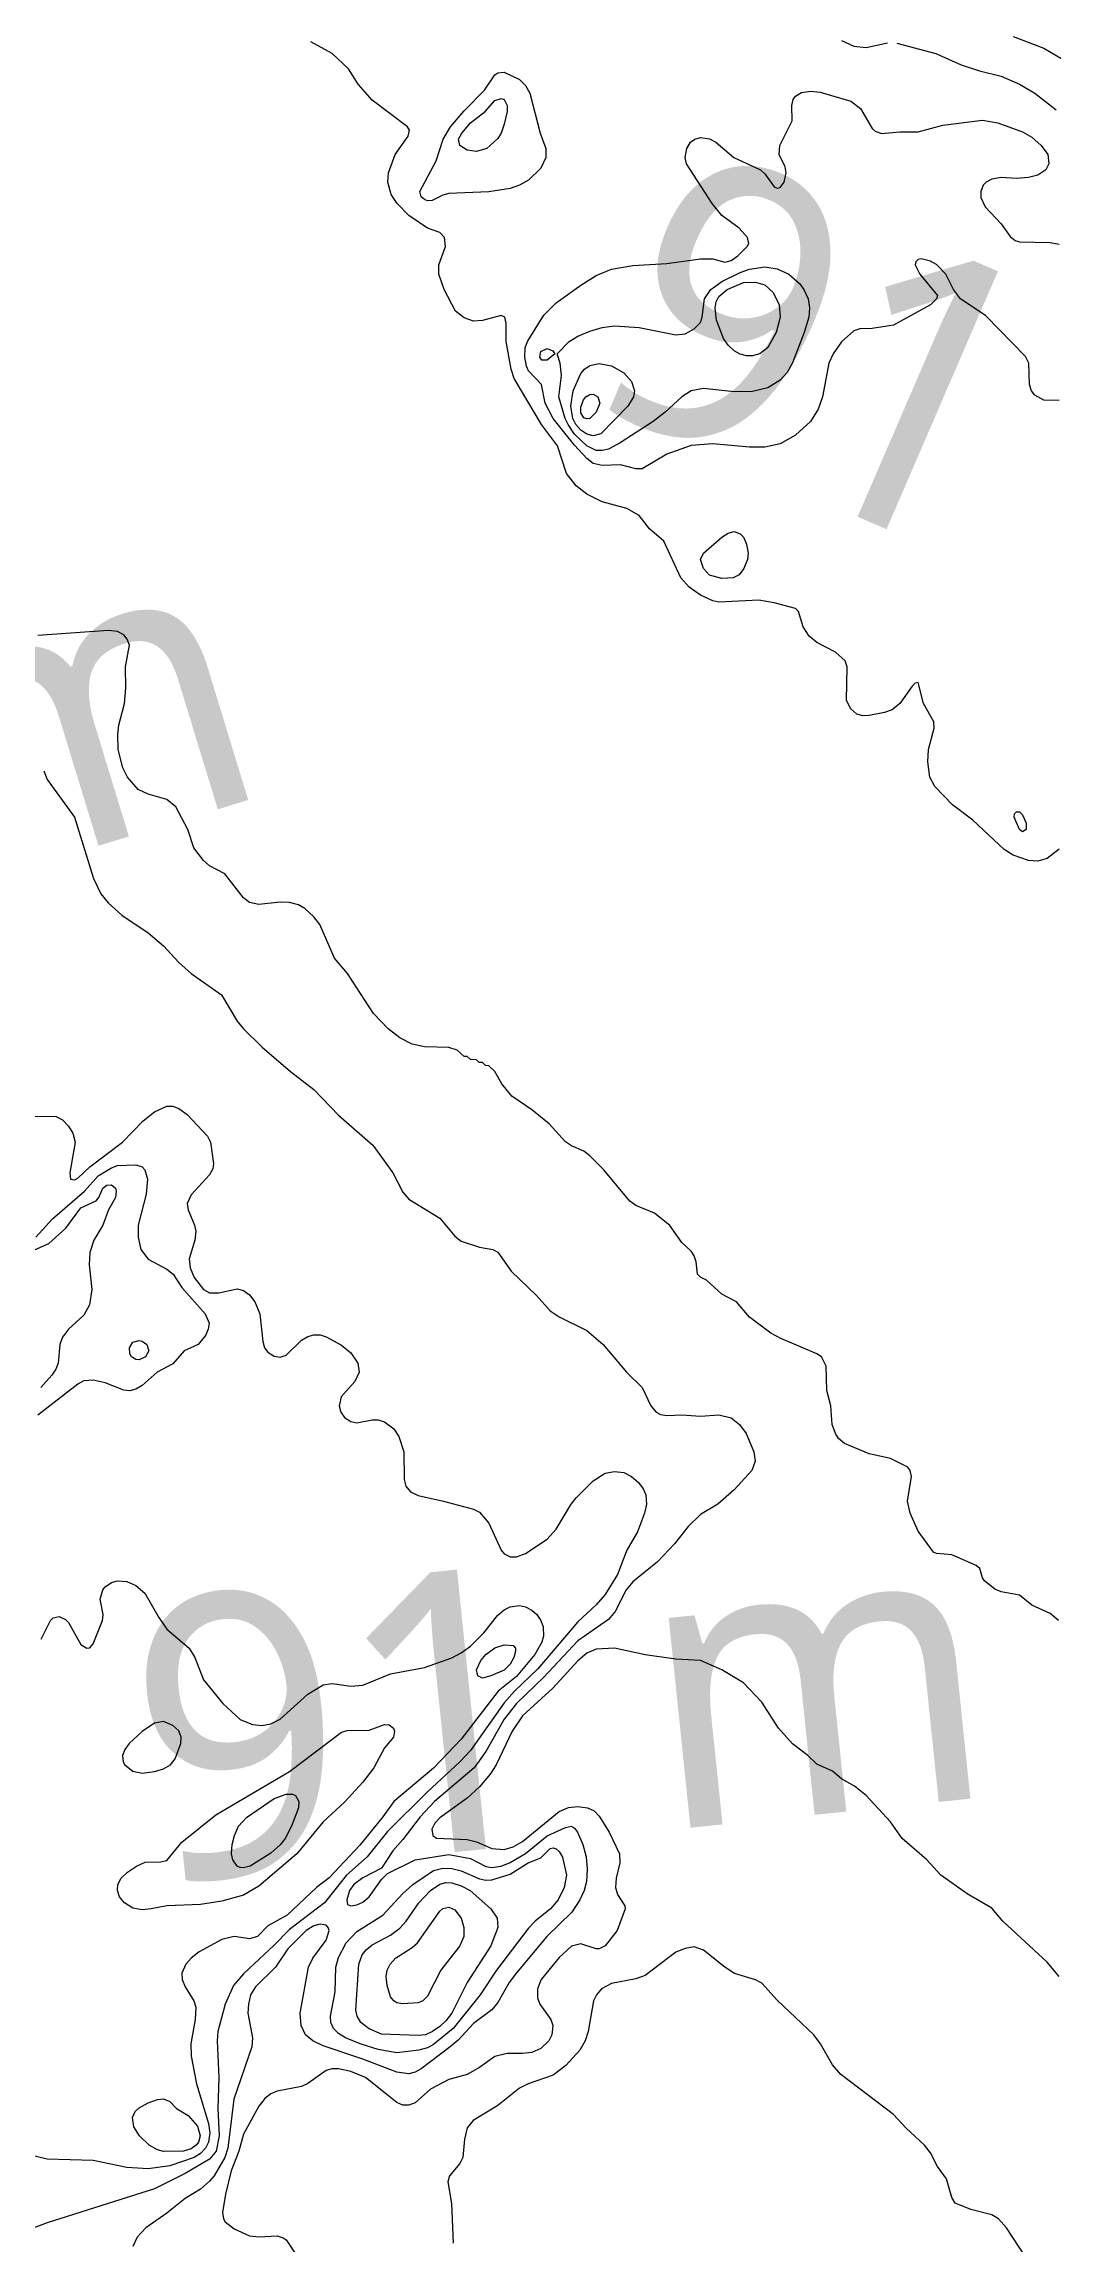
# Model space of a CAD drawing. Extents: x 474277 to 475042, y 254928 to 255625.
# Drawn here: x 474487 to 474512.2, y 255143.1 to 255198.1 of the extents above; entities that cross this region are included whole.
import ezdxf

# ---------------------------------------------------------------- set-up
doc = ezdxf.new("R2010")
doc.units = 0
doc.header["$MEASUREMENT"] = 0
doc.layers.add('BaseMapV2_DTM_export_MonNov09090547073261 — entities', color=1, linetype='CONTINUOUS')
doc.styles.get("Standard").update_dxf_attribs({"font": 'romans.shx'})

msp = doc.modelspace()

# ---------------------------------------------------------------- linework, layer by layer
at = {"layer": 'BaseMapV2_DTM_export_MonNov09090547073261 — entities', "color": 15, "linetype": 'Continuous', "true_color": 0xb7484b}
for points in [[(474512.41, 255177.988, 90.5), (474512.103, 255177.758, 90.5), (474511.873, 255177.686, 90.5), (474511.643, 255177.704, 90.5), (474511.259, 255177.839, 90.5), (474511.029, 255177.977, 90.5), (474510.252, 255178.713, 90.5), (474509.738, 255179.097, 90.5), (474509.297, 255179.557, 90.5), (474509.174, 255179.787, 90.5), (474509.121, 255180.17, 90.5), (474509.142, 255180.477, 90.5), (474509.278, 255181.014, 90.5), (474509.272, 255181.167, 90.5), (474509.017, 255181.627, 90.5), (474508.882, 255182.154, 90.5), (474508.806, 255182.135, 90.5), (474508.729, 255182.06, 90.5), (474508.421, 255181.627, 90.5), (474508.234, 255181.474, 90.5), (474508.039, 255181.403, 90.5), (474507.656, 255181.331, 90.5), (474507.502, 255181.322, 90.5), (474507.349, 255181.363, 90.5), (474507.196, 255181.492, 90.5), (474507.09, 255181.704, 90.5), (474507.105, 255182.547, 90.5), (474507.056, 255182.7, 90.5), (474506.812, 255182.912, 90.5), (474506.352, 255183.155, 90.5), (474506.159, 255183.314, 90.5), (474506.009, 255183.544, 90.5), (474505.894, 255183.927, 90.5), (474505.815, 255184.003, 90.5), (474505.279, 255184.15, 90.5), (474504.895, 255184.212, 90.5), (474503.899, 255184.162, 90.5), (474503.745, 255184.196, 90.5), (474503.438, 255184.338, 90.5), (474503.155, 255184.541, 90.5), (474502.948, 255184.771, 90.5), (474502.527, 255185.691, 90.5), (474502.165, 255185.997, 90.5), (474501.905, 255186.331, 90.5), (474501.598, 255186.503, 90.5), (474500.985, 255186.669, 90.5), (474500.601, 255186.86, 90.5), (474500.329, 255187.071, 90.5), (474500.089, 255187.378, 90.5), (474499.865, 255188.068, 90.5), (474499.47, 255188.604, 90.5), (474498.781, 255189.755, 90.5), (474498.71, 255189.985, 90.5), (474498.587, 255190.675, 90.5), (474498.587, 255191.135, 90.5), (474498.546, 255191.288, 90.5), (474498.454, 255191.332, 90.5), (474497.994, 255191.205, 90.5), (474497.764, 255191.187, 90.5), (474497.534, 255191.267, 90.5), (474497.319, 255191.441, 90.5), (474497.032, 255191.978, 90.5), (474496.896, 255192.362, 90.5), (474496.904, 255192.592, 90.5), (474497.069, 255193.052, 90.5), (474497.039, 255193.282, 90.5), (474496.921, 255193.401, 90.5), (474496.614, 255193.513, 90.5), (474496.154, 255193.831, 90.5), (474495.861, 255194.125, 90.5), (474495.711, 255194.355, 90.5), (474495.624, 255194.662, 90.5), (474495.645, 255194.892, 90.5), (474495.807, 255195.352, 90.5), (474496.136, 255195.812, 90.5), (474496.164, 255195.965, 90.5), (474496.117, 255196.042, 90.5), (474495.234, 255196.71, 90.5), (474494.887, 255197.116, 90.5), (474494.643, 255197.499, 90.5), (474494.237, 255197.882, 90.5), (474493.701, 255198.167, 90.5)], [(474506.966, 255198.202, 90.5), (474507.272, 255198.06, 90.5), (474507.579, 255198.025, 90.5), (474508.116, 255198.144, 90.5)], [(474508.346, 255198.136, 90.5), (474509.323, 255197.882, 90.5), (474509.956, 255197.597, 90.5), (474510.416, 255197.443, 90.5), (474510.953, 255197.312, 90.5), (474511.415, 255197.116, 90.5), (474511.796, 255196.888, 90.5), (474512.333, 255196.469, 90.5)], [(474511.259, 255198.303, 90.25), (474512.026, 255198.01, 90.25), (474512.486, 255197.739, 90.25)], [(474496.733, 255194.202, 90.75), (474496.614, 255194.195, 90.75), (474496.538, 255194.227, 90.75), (474496.461, 255194.298, 90.75), (474496.427, 255194.432, 90.75), (474496.831, 255195.199, 90.75), (474497.007, 255195.735, 90.75), (474497.191, 255196.042, 90.75), (474497.534, 255196.448, 90.75), (474498.038, 255196.962, 90.75), (474498.301, 255197.346, 90.75), (474498.378, 255197.394, 90.75), (474498.531, 255197.414, 90.75), (474498.915, 255197.229, 90.75), (474499.068, 255197.081, 90.75), (474499.171, 255196.886, 90.75), (474499.435, 255195.889, 90.75), (474499.571, 255195.505, 90.75), (474499.574, 255195.275, 90.75), (474499.451, 255195.016, 90.75), (474499.145, 255194.715, 90.75), (474498.915, 255194.587, 90.75), (474498.685, 255194.504, 90.75), (474498.148, 255194.419, 90.75), (474497.151, 255194.375, 90.75), (474496.998, 255194.334, 90.75), (474496.733, 255194.202, 90.75)], [(474498.102, 255195.505, 91), (474497.841, 255195.43, 91), (474497.611, 255195.463, 91), (474497.429, 255195.582, 91), (474497.393, 255195.735, 91), (474497.471, 255195.889, 91), (474497.688, 255196.146, 91), (474498.062, 255196.425, 91), (474498.301, 255196.707, 91), (474498.454, 255196.758, 91), (474498.531, 255196.729, 91), (474498.612, 255196.579, 91), (474498.606, 255196.425, 91), (474498.531, 255196.115, 91), (474498.458, 255195.889, 91), (474498.378, 255195.754, 91), (474498.102, 255195.505, 91)], [(474512.41, 255189.204, 90.75), (474512.026, 255189.214, 90.75), (474511.796, 255189.341, 90.75), (474511.718, 255189.448, 90.75), (474511.661, 255189.601, 90.75), (474511.644, 255190.138, 90.75), (474511.566, 255190.305, 90.75), (474510.569, 255191.318, 90.75), (474509.936, 255191.748, 90.75), (474509.764, 255191.978, 90.75), (474509.573, 255192.359, 90.75), (474509.343, 255192.601, 90.75), (474509.189, 255192.691, 90.75), (474508.959, 255192.746, 90.75), (474508.882, 255192.726, 90.75), (474508.822, 255192.668, 90.75), (474508.809, 255192.592, 90.75), (474508.922, 255192.362, 90.75), (474509.366, 255191.825, 90.75), (474509.343, 255191.748, 90.75), (474509.189, 255191.595, 90.75), (474508.269, 255191.085, 90.75), (474507.732, 255191.006, 90.75), (474507.426, 255190.992, 90.75), (474507.272, 255190.944, 90.75), (474506.966, 255190.673, 90.75), (474506.753, 255190.368, 90.75), (474506.651, 255190.138, 90.75), (474506.49, 255189.295, 90.75), (474506.385, 255188.988, 90.75), (474506.188, 255188.681, 90.75), (474505.815, 255188.336, 90.75), (474505.432, 255188.123, 90.75), (474505.049, 255188.035, 90.75), (474504.665, 255188.04, 90.75), (474503.745, 255188.123, 90.75), (474503.208, 255188.076, 90.75), (474502.595, 255187.861, 90.75), (474501.982, 255187.495, 90.75), (474501.828, 255187.494, 90.75), (474501.445, 255187.593, 90.75), (474500.985, 255187.576, 90.75), (474500.755, 255187.631, 90.75), (474500.601, 255187.751, 90.75), (474500.295, 255188.09, 90.75), (474499.756, 255188.758, 90.75), (474499.557, 255189.141, 90.75), (474499.47, 255189.601, 90.75), (474499.145, 255189.946, 90.75), (474499.089, 255190.061, 90.75), (474499.046, 255190.291, 90.75), (474499.057, 255190.521, 90.75), (474499.114, 255190.675, 90.75), (474499.528, 255191.336, 90.75), (474499.835, 255191.649, 90.75), (474500.448, 255192.085, 90.75), (474500.831, 255192.326, 90.75), (474501.215, 255192.485, 90.75), (474501.752, 255192.582, 90.75), (474502.595, 255192.626, 90.75), (474503.438, 255192.746, 90.75), (474503.745, 255192.746, 90.75), (474504.052, 255192.659, 90.75), (474504.205, 255192.7, 90.75), (474504.376, 255192.822, 90.75), (474504.609, 255193.052, 90.75), (474504.648, 255193.128, 90.75), (474504.614, 255193.282, 90.75), (474504.403, 255193.512, 90.75), (474503.975, 255193.831, 90.75), (474503.733, 255194.125, 90.75), (474503.088, 255195.122, 90.75), (474503.054, 255195.275, 90.75), (474503.095, 255195.505, 90.75), (474503.191, 255195.659, 90.75), (474503.295, 255195.735, 90.75), (474503.438, 255195.776, 90.75), (474503.668, 255195.743, 90.75), (474503.824, 255195.659, 90.75), (474504.278, 255195.275, 90.75), (474504.94, 255194.969, 90.75), (474505.049, 255194.868, 90.75), (474505.279, 255194.544, 90.75), (474505.355, 255194.51, 90.75), (474505.432, 255194.53, 90.75), (474505.532, 255194.662, 90.75), (474505.582, 255194.892, 90.75), (474505.554, 255195.045, 90.75), (474505.411, 255195.352, 90.75), (474505.425, 255195.582, 90.75), (474505.733, 255196.195, 90.75), (474505.721, 255196.579, 90.75), (474505.755, 255196.732, 90.75), (474505.815, 255196.816, 90.75), (474505.969, 255196.904, 90.75), (474506.199, 255196.935, 90.75), (474506.429, 255196.913, 90.75), (474507.196, 255196.688, 90.75), (474507.442, 255196.502, 90.75), (474507.732, 255196.006, 90.75), (474507.809, 255195.935, 90.75), (474507.962, 255195.875, 90.75), (474508.422, 255195.923, 90.75), (474508.882, 255195.922, 90.75), (474509.496, 255196.089, 90.75), (474510.493, 255196.216, 90.75), (474510.876, 255196.145, 90.75), (474511.489, 255195.922, 90.75), (474511.719, 255195.786, 90.75), (474511.954, 255195.582, 90.75), (474512.122, 255195.352, 90.75), (474512.151, 255195.122, 90.75), (474512.073, 255194.969, 90.75), (474511.873, 255194.834, 90.75), (474511.643, 255194.777, 90.75), (474511.336, 255194.755, 90.75), (474510.953, 255194.78, 90.75), (474510.723, 255194.739, 90.75), (474510.579, 255194.662, 90.75), (474510.505, 255194.585, 90.75), (474510.444, 255194.432, 90.75), (474510.45, 255194.279, 90.75), (474510.556, 255194.048, 90.75), (474510.953, 255193.619, 90.75), (474511.183, 255193.303, 90.75), (474511.31, 255193.205, 90.75), (474511.413, 255193.171, 90.75), (474512.18, 255193.154, 90.75), (474512.41, 255193.111, 90.75)], [(474501.141, 255187.991, 91), (474500.985, 255187.951, 91), (474500.831, 255187.955, 91), (474500.601, 255188.073, 91), (474500.295, 255188.361, 91), (474500.129, 255188.604, 91), (474500.061, 255188.758, 91), (474499.9, 255189.295, 91), (474499.967, 255189.831, 91), (474499.931, 255190.138, 91), (474499.861, 255190.368, 91), (474500.154, 255190.675, 91), (474500.371, 255190.81, 91), (474500.678, 255190.938, 91), (474500.985, 255191.028, 91), (474501.292, 255191.069, 91), (474501.905, 255191.027, 91), (474502.825, 255190.849, 91), (474503.055, 255190.87, 91), (474503.285, 255190.996, 91), (474503.438, 255191.157, 91), (474503.486, 255191.288, 91), (474503.542, 255191.748, 91), (474503.698, 255191.978, 91), (474503.975, 255192.178, 91), (474504.435, 255192.405, 91), (474504.665, 255192.485, 91), (474505.049, 255192.544, 91), (474505.355, 255192.497, 91), (474505.645, 255192.362, 91), (474505.914, 255192.132, 91), (474506.025, 255191.978, 91), (474506.129, 255191.748, 91), (474506.166, 255191.518, 91), (474506.147, 255191.288, 91), (474506.035, 255190.905, 91), (474505.739, 255190.144, 91), (474505.604, 255189.908, 91), (474505.432, 255189.712, 91), (474505.125, 255189.524, 91), (474504.742, 255189.431, 91), (474504.282, 255189.421, 91), (474503.515, 255189.503, 91), (474503.208, 255189.446, 91), (474502.978, 255189.296, 91), (474502.559, 255188.911, 91), (474502.258, 255188.681, 91), (474501.434, 255188.144, 91), (474501.141, 255187.991, 91)], [(474504.924, 255190.368, 91.25), (474504.742, 255190.317, 91.25), (474504.589, 255190.322, 91.25), (474504.435, 255190.363, 91.25), (474504.282, 255190.448, 91.25), (474504.129, 255190.591, 91.25), (474504.019, 255190.751, 91.25), (474503.844, 255191.211, 91.25), (474503.808, 255191.518, 91.25), (474503.834, 255191.672, 91.25), (474503.899, 255191.8, 91.25), (474504.109, 255191.978, 91.25), (474504.512, 255192.154, 91.25), (474504.819, 255192.166, 91.25), (474505.049, 255192.092, 91.25), (474505.259, 255191.902, 91.25), (474505.406, 255191.595, 91.25), (474505.435, 255191.288, 91.25), (474505.336, 255190.905, 91.25), (474505.125, 255190.527, 91.25), (474504.924, 255190.368, 91.25)], [(474499.607, 255190.215, 91), (474499.475, 255190.215, 91), (474499.422, 255190.291, 91), (474499.451, 255190.427, 91), (474499.605, 255190.502, 91), (474499.751, 255190.445, 91), (474499.803, 255190.368, 91), (474499.607, 255190.215, 91)], [(474500.951, 255188.374, 91.25), (474500.755, 255188.322, 91.25), (474500.601, 255188.365, 91.25), (474500.448, 255188.46, 91.25), (474500.325, 255188.604, 91.25), (474500.246, 255188.758, 91.25), (474500.201, 255189.065, 91.25), (474500.258, 255189.448, 91.25), (474500.448, 255189.877, 91.25), (474500.537, 255189.985, 91.25), (474500.678, 255190.083, 91.25), (474500.908, 255190.131, 91.25), (474501.215, 255190.073, 91.25), (474501.522, 255189.896, 91.25), (474501.72, 255189.678, 91.25), (474501.787, 255189.448, 91.25), (474501.762, 255189.295, 91.25), (474501.627, 255189.065, 91.25), (474500.951, 255188.374, 91.25)], [(474500.674, 255188.758, 91.5), (474500.601, 255188.742, 91.5), (474500.525, 255188.767, 91.5), (474500.448, 255188.896, 91.5), (474500.448, 255189.038, 91.5), (474500.514, 255189.218, 91.5), (474500.578, 255189.295, 91.5), (474500.678, 255189.358, 91.5), (474500.755, 255189.366, 91.5), (474500.878, 255189.295, 91.5), (474500.924, 255189.141, 91.5), (474500.831, 255188.911, 91.5), (474500.674, 255188.758, 91.5)], [(474504.261, 255184.771, 90.75), (474503.975, 255184.754, 90.75), (474503.668, 255184.84, 90.75), (474503.518, 255185.001, 90.75), (474503.442, 255185.231, 90.75), (474503.515, 255185.39, 90.75), (474503.975, 255185.789, 90.75), (474504.129, 255185.891, 90.75), (474504.282, 255185.929, 90.75), (474504.435, 255185.87, 90.75), (474504.512, 255185.784, 90.75), (474504.592, 255185.614, 90.75), (474504.631, 255185.384, 90.75), (474504.612, 255185.231, 90.75), (474504.527, 255185.001, 90.75), (474504.408, 255184.847, 90.75), (474504.261, 255184.771, 90.75)], [(474512.386, 255158.701, 90.25), (474512.18, 255158.882, 90.25), (474511.719, 255159.088, 90.25), (474511.413, 255159.335, 90.25), (474510.953, 255159.422, 90.25), (474510.799, 255159.492, 90.25), (474510.542, 255159.698, 90.25), (474510.49, 255159.774, 90.25), (474510.419, 255160.004, 90.25), (474510.332, 255160.081, 90.25), (474509.726, 255160.346, 90.25), (474509.343, 255160.382, 90.25), (474509.266, 255160.417, 90.25), (474508.882, 255160.937, 90.25), (474508.682, 255161.384, 90.25), (474508.617, 255161.691, 90.25), (474508.711, 255162.305, 90.25), (474508.681, 255162.458, 90.25), (474508.62, 255162.535, 90.25), (474508.192, 255162.754, 90.25), (474507.656, 255162.874, 90.25), (474507.042, 255163.13, 90.25), (474506.889, 255163.253, 90.25), (474506.812, 255163.38, 90.25), (474506.734, 255163.608, 90.25), (474506.698, 255164.068, 90.25), (474506.6, 255164.451, 90.25), (474506.585, 255165.065, 90.25), (474506.465, 255165.295, 90.25), (474506.35, 255165.372, 90.25), (474505.445, 255165.755, 90.25), (474505.202, 255165.885, 90.25), (474504.665, 255166.292, 90.25), (474504.342, 255166.675, 90.25), (474503.975, 255166.861, 90.25), (474503.592, 255167.21, 90.25), (474503.437, 255167.288, 90.25), (474503.366, 255167.365, 90.25), (474503.329, 255167.672, 90.25), (474503.28, 255167.825, 90.25), (474503.208, 255167.937, 90.25), (474502.978, 255168.155, 90.25), (474502.672, 255168.577, 90.25), (474502.288, 255168.886, 90.25), (474501.828, 255169.08, 90.25), (474501.675, 255169.19, 90.25), (474501.025, 255169.972, 90.25), (474500.678, 255170.321, 90.25), (474500.525, 255170.439, 90.25), (474500.218, 255170.571, 90.25), (474500.065, 255170.67, 90.25), (474499.662, 255171.122, 90.25), (474499.221, 255171.474, 90.25), (474498.725, 255171.812, 90.25), (474498.472, 255172.119, 90.25), (474498.297, 255172.426, 90.25), (474498.148, 255172.575, 90.25), (474498.067, 255172.579, 90.25), (474497.994, 255172.651, 90.25), (474497.91, 255172.656, 90.25), (474497.841, 255172.725, 90.25), (474497.688, 255172.728, 90.25), (474497.611, 255172.801, 90.25), (474497.534, 255172.805, 90.25), (474497.355, 255172.963, 90.25), (474497.151, 255173.027, 90.25), (474496.538, 255173.043, 90.25), (474496.231, 255173.112, 90.25), (474495.924, 255173.272, 90.25), (474495.631, 255173.499, 90.25), (474495.271, 255173.883, 90.25), (474494.621, 255174.881, 90.25), (474494.294, 255175.263, 90.25), (474493.927, 255176.106, 90.25), (474493.777, 255176.299, 90.25), (474493.547, 255176.502, 90.25), (474493.394, 255176.598, 90.25), (474493.164, 255176.654, 90.25), (474492.934, 255176.66, 90.25), (474492.397, 255176.608, 90.25), (474492.167, 255176.655, 90.25), (474492.014, 255176.775, 90.25), (474491.554, 255177.368, 90.25), (474491.17, 255177.571, 90.25), (474491.017, 255177.701, 90.25), (474490.775, 255178.023, 90.25), (474490.623, 255178.483, 90.25), (474490.327, 255179.05, 90.25), (474490.097, 255179.23, 90.25), (474489.637, 255179.359, 90.25), (474489.382, 255179.48, 90.25), (474489.119, 255179.787, 90.25), (474488.999, 255180.017, 90.25), (474488.887, 255180.477, 90.25), (474488.874, 255180.86, 90.25), (474488.9, 255181.09, 90.25), (474489.046, 255181.627, 90.25), (474489.077, 255182.01, 90.25), (474489.066, 255182.547, 90.25), (474489.169, 255183.084, 90.25), (474489.112, 255183.237, 90.25), (474489.023, 255183.347, 90.25), (474488.87, 255183.43, 90.25), (474488.64, 255183.453, 90.25), (474486.876, 255183.329, 90.25)], [(474487.03, 255179.946, 90.25), (474487.106, 255179.731, 90.25), (474487.79, 255178.79, 90.25), (474488.265, 255177.256, 90.25), (474488.45, 255176.873, 90.25), (474488.635, 255176.643, 90.25), (474488.978, 255176.336, 90.25), (474489.637, 255175.893, 90.25), (474490.014, 255175.57, 90.25), (474490.403, 255175.152, 90.25), (474490.71, 255174.879, 90.25), (474491.468, 255174.343, 90.25), (474491.86, 255173.688, 90.25), (474492.014, 255173.497, 90.25), (474492.48, 255173.039, 90.25), (474493.19, 255172.426, 90.25), (474493.777, 255171.983, 90.25), (474494.391, 255171.337, 90.25), (474495.253, 255170.586, 90.25), (474495.747, 255169.895, 90.25), (474496.001, 255169.411, 90.25), (474496.154, 255169.241, 90.25), (474496.921, 255168.761, 90.25), (474497.304, 255168.312, 90.25), (474497.458, 255168.186, 90.25), (474497.918, 255168.034, 90.25), (474498.246, 255167.979, 90.25), (474498.378, 255167.916, 90.25), (474498.707, 255167.442, 90.25), (474499.34, 255166.828, 90.25), (474499.681, 255166.445, 90.25), (474499.911, 255166.299, 90.25), (474500.601, 255165.952, 90.25), (474501.004, 255165.602, 90.25), (474501.59, 255164.912, 90.25), (474501.979, 255164.528, 90.25), (474502.198, 255164.068, 90.25), (474502.333, 255163.915, 90.25), (474502.442, 255163.856, 90.25), (474502.595, 255163.826, 90.25), (474502.978, 255163.843, 90.25), (474503.438, 255163.81, 90.25), (474503.899, 255163.847, 90.25), (474504.205, 255163.771, 90.25), (474504.416, 255163.608, 90.25), (474504.584, 255163.378, 90.25), (474504.777, 255162.918, 90.25), (474504.808, 255162.688, 90.25), (474504.727, 255162.458, 90.25), (474504.282, 255161.969, 90.25), (474503.878, 255161.614, 90.25), (474503.438, 255161.351, 90.25), (474503.132, 255161.054, 90.25), (474502.79, 255160.618, 90.25), (474502.365, 255160.169, 90.25), (474501.752, 255159.672, 90.25), (474501.585, 255159.468, 90.25), (474501.305, 255158.931, 90.25), (474501.138, 255158.728, 90.25), (474500.371, 255158.199, 90.25), (474499.528, 255157.29, 90.25), (474498.841, 255156.63, 90.25), (474498.531, 255156.237, 90.25), (474498.071, 255155.428, 90.25), (474497.785, 255155.02, 90.25), (474496.793, 255154.177, 90.25), (474496.43, 255153.793, 90.25), (474496.001, 255153.23, 90.25), (474495.746, 255152.95, 90.25), (474495.464, 255152.515, 90.25), (474495.004, 255152.274, 90.25), (474494.772, 255152.107, 90.25), (474494.663, 255151.953, 90.25), (474494.598, 255151.723, 90.25), (474494.621, 255151.606, 90.25), (474494.697, 255151.568, 90.25), (474494.851, 255151.593, 90.25), (474495.004, 255151.667, 90.25), (474495.158, 255151.8, 90.25), (474495.464, 255152.226, 90.25), (474495.617, 255152.38, 90.25), (474496.308, 255152.718, 90.25), (474497.151, 255152.853, 90.25), (474497.688, 255152.752, 90.25), (474498.071, 255152.552, 90.25), (474498.224, 255152.534, 90.25), (474498.454, 255152.564, 90.25), (474498.685, 255152.651, 90.25), (474499.068, 255152.883, 90.25), (474499.605, 255153.318, 90.25), (474500.065, 255153.53, 90.25), (474500.218, 255153.56, 90.25), (474500.295, 255153.516, 90.25), (474500.37, 255153.41, 90.25), (474500.501, 255153.103, 90.25), (474500.582, 255152.797, 90.25), (474500.608, 255152.49, 90.25), (474500.588, 255152.183, 90.25), (474500.53, 255151.953, 90.25), (474500.426, 255151.723, 90.25), (474500.221, 255151.417, 90.25), (474499.602, 255150.803, 90.25), (474498.838, 255149.898, 90.25), (474498.659, 255149.653, 90.25), (474498.378, 255149.151, 90.25), (474498.224, 255148.968, 90.25), (474497.764, 255148.627, 90.25), (474497.381, 255148.213, 90.25), (474497.182, 255148.043, 90.25), (474496.461, 255147.495, 90.25), (474496.308, 255147.412, 90.25), (474496.154, 255147.372, 90.25), (474495.848, 255147.414, 90.25), (474495.004, 255147.742, 90.25), (474494.007, 255148.072, 90.25), (474493.749, 255148.196, 90.25), (474493.563, 255148.349, 90.25), (474493.455, 255148.579, 90.25), (474493.431, 255148.886, 90.25), (474493.643, 255150.036, 90.25), (474493.751, 255150.266, 90.25), (474494.084, 255150.715, 90.25), (474494.157, 255150.956, 90.25), (474494.137, 255151.033, 90.25), (474494.084, 255151.086, 90.25), (474493.931, 255151.114, 90.25), (474493.777, 255151.074, 90.25), (474493.584, 255150.956, 90.25), (474493.127, 255150.496, 90.25), (474492.817, 255150.036, 90.25), (474492.32, 255149.544, 90.25), (474492.195, 255149.346, 90.25), (474492.14, 255149.116, 90.25), (474492.126, 255148.886, 90.25), (474492.24, 255148.273, 90.25), (474492.229, 255148.043, 90.25), (474491.775, 255146.739, 90.25), (474491.622, 255145.512, 90.25), (474491.554, 255145.278, 90.25), (474491.281, 255144.822, 90.25), (474491.17, 255144.688, 90.25), (474490.94, 255144.487, 90.25), (474490.557, 255144.254, 90.25), (474490.097, 255143.885, 90.25), (474489.574, 255143.519, 90.25), (474489.363, 255143.289, 90.25), (474489.248, 255143.059, 90.25)], [(474511.585, 255178.483, 90.75), (474511.489, 255178.425, 90.75), (474511.411, 255178.483, 90.75), (474511.279, 255178.79, 90.75), (474511.288, 255178.867, 90.75), (474511.336, 255178.924, 90.75), (474511.413, 255178.917, 90.75), (474511.489, 255178.847, 90.75), (474511.584, 255178.637, 90.75), (474511.585, 255178.483, 90.75)], [(474486.8, 255171.315, 90.5), (474487.336, 255171.308, 90.5), (474487.49, 255171.218, 90.5), (474487.643, 255171.063, 90.5), (474487.753, 255170.892, 90.5), (474487.808, 255170.662, 90.5), (474487.674, 255169.895, 90.5), (474487.693, 255169.742, 90.5), (474487.797, 255169.719, 90.5), (474487.873, 255169.759, 90.5), (474488.18, 255170.049, 90.5), (474488.992, 255170.662, 90.5), (474489.51, 255171.199, 90.5), (474489.79, 255171.423, 90.5), (474490.097, 255171.563, 90.5), (474490.25, 255171.565, 90.5), (474490.403, 255171.508, 90.5), (474490.608, 255171.352, 90.5), (474491.118, 255170.816, 90.5), (474491.191, 255170.662, 90.5), (474491.267, 255170.126, 90.5), (474491.247, 255169.993, 90.5), (474491.17, 255169.847, 90.5), (474490.71, 255169.346, 90.5), (474490.613, 255169.129, 90.5), (474490.632, 255168.975, 90.5), (474490.795, 255168.592, 90.5), (474490.827, 255168.439, 90.5), (474490.8, 255168.209, 90.5), (474490.656, 255167.749, 90.5), (474490.688, 255167.519, 90.5), (474490.787, 255167.277, 90.5), (474491.015, 255166.982, 90.5), (474491.17, 255166.896, 90.5), (474491.4, 255166.898, 90.5), (474491.86, 255166.995, 90.5), (474492.014, 255166.953, 90.5), (474492.167, 255166.844, 90.5), (474492.299, 255166.675, 90.5), (474492.424, 255166.368, 90.5), (474492.498, 255165.678, 90.5), (474492.545, 255165.525, 90.5), (474492.627, 255165.412, 90.5), (474492.78, 255165.311, 90.5), (474492.934, 255165.288, 90.5), (474493.087, 255165.338, 90.5), (474493.471, 255165.715, 90.5), (474493.624, 255165.808, 90.5), (474493.777, 255165.85, 90.5), (474493.931, 255165.844, 90.5), (474494.084, 255165.793, 90.5), (474494.467, 255165.585, 90.5), (474494.697, 255165.396, 90.5), (474494.877, 255165.142, 90.5), (474494.911, 255164.912, 90.5), (474494.797, 255164.681, 90.5), (474494.46, 255164.298, 90.5), (474494.406, 255164.068, 90.5), (474494.447, 255163.915, 90.5), (474494.544, 255163.78, 90.5), (474494.697, 255163.676, 90.5), (474494.851, 255163.648, 90.5), (474495.234, 255163.724, 90.5), (474495.387, 255163.725, 90.5), (474495.541, 255163.673, 90.5), (474495.771, 255163.498, 90.5), (474495.896, 255163.301, 90.5), (474496.022, 255162.918, 90.5), (474496.037, 255162.228, 90.5), (474496.078, 255162.063, 90.5), (474496.19, 255161.921, 90.5), (474496.384, 255161.827, 90.5), (474497.017, 255161.691, 90.5), (474497.764, 255161.486, 90.5), (474497.918, 255161.414, 90.5), (474498.148, 255161.142, 90.5), (474498.457, 255160.464, 90.5), (474498.531, 255160.374, 90.5), (474498.685, 255160.296, 90.5), (474498.838, 255160.297, 90.5), (474499.068, 255160.382, 90.5), (474499.605, 255160.739, 90.5), (474499.835, 255160.99, 90.5), (474500.209, 255161.614, 90.5), (474500.331, 255161.768, 90.5), (474500.755, 255162.197, 90.5), (474501.061, 255162.385, 90.5), (474501.292, 255162.43, 90.5), (474501.522, 255162.403, 90.5), (474501.717, 255162.305, 90.5), (474501.891, 255162.151, 90.5), (474502.01, 255161.998, 90.5), (474502.077, 255161.844, 90.5), (474502.09, 255161.614, 90.5), (474502.039, 255161.384, 90.5), (474501.862, 255160.924, 90.5), (474501.598, 255160.466, 90.5), (474501.363, 255159.851, 90.5), (474501.061, 255159.357, 90.5), (474500.831, 255159.095, 90.5), (474500.371, 255158.671, 90.5), (474499.375, 255157.498, 90.5), (474498.791, 255156.937, 90.5), (474498.531, 255156.647, 90.5), (474497.688, 255155.459, 90.5), (474497.427, 255155.174, 90.5), (474496.614, 255154.421, 90.5), (474495.617, 255153.427, 90.5), (474495.108, 255152.797, 90.5), (474494.595, 255152.337, 90.5), (474494.038, 255151.647, 90.5), (474493.164, 255150.982, 90.5), (474492.78, 255150.585, 90.5), (474492.014, 255149.873, 90.5), (474491.77, 255149.576, 90.5), (474491.563, 255149.116, 90.5), (474491.379, 255148.426, 90.5), (474491.363, 255148.196, 90.5), (474491.401, 255147.276, 90.5), (474491.379, 255146.509, 90.5), (474491.411, 255145.819, 90.5), (474491.331, 255145.436, 90.5), (474491.17, 255145.239, 90.5), (474490.557, 255144.876, 90.5), (474489.79, 255144.495, 90.5), (474487.106, 255143.644, 90.5), (474486.553, 255143.442, 90.5)], [(474486.823, 255168.285, 90.75), (474487.247, 255168.745, 90.75), (474488.045, 255169.435, 90.75), (474488.385, 255169.819, 90.75), (474488.717, 255170.022, 90.75), (474488.87, 255170.082, 90.75), (474489.33, 255170.1, 90.75), (474489.481, 255170.049, 90.75), (474489.55, 255169.972, 90.75), (474489.615, 255169.742, 90.75), (474489.584, 255169.359, 90.75), (474489.381, 255168.592, 90.75), (474489.381, 255168.285, 90.75), (474489.453, 255167.979, 90.75), (474489.637, 255167.735, 90.75), (474490.097, 255167.49, 90.75), (474490.263, 255167.365, 90.75), (474490.48, 255167.031, 90.75), (474491.062, 255166.368, 90.75), (474491.163, 255166.138, 90.75), (474491.138, 255165.985, 90.75), (474491.065, 255165.832, 90.75), (474490.882, 255165.602, 90.75), (474490.533, 255165.448, 90.75), (474490.25, 255165.121, 90.75), (474489.86, 255164.912, 90.75), (474489.483, 255164.58, 90.75), (474489.33, 255164.485, 90.75), (474489.177, 255164.45, 90.75), (474489.023, 255164.463, 90.75), (474488.563, 255164.645, 90.75), (474488.257, 255164.712, 90.75), (474488.027, 255164.694, 90.75), (474487.873, 255164.61, 90.75), (474486.876, 255163.834, 90.75)], [(474486.64, 255167.902, 91), (474487.148, 255168.132, 91), (474487.578, 255168.515, 91), (474487.95, 255169.024, 91), (474488.333, 255169.193, 91), (474488.404, 255169.282, 91), (474488.501, 255169.512, 91), (474488.601, 255169.589, 91), (474488.717, 255169.598, 91), (474488.815, 255169.512, 91), (474488.836, 255169.435, 91), (474488.817, 255169.282, 91), (474488.641, 255168.975, 91), (474488.498, 255168.592, 91), (474488.274, 255168.209, 91), (474488.173, 255167.902, 91), (474488.159, 255167.595, 91), (474488.228, 255166.982, 91), (474488.172, 255166.598, 91), (474488.027, 255166.342, 91), (474487.643, 255165.99, 91), (474487.49, 255165.79, 91), (474487.43, 255165.602, 91), (474487.384, 255165.142, 91), (474487.327, 255164.988, 91), (474487.227, 255164.835, 91), (474486.953, 255164.528, 91)], [(474489.567, 255165.295, 91), (474489.407, 255165.225, 91), (474489.33, 255165.229, 91), (474489.221, 255165.295, 91), (474489.177, 255165.372, 91), (474489.165, 255165.525, 91), (474489.253, 255165.66, 91), (474489.407, 255165.702, 91), (474489.483, 255165.686, 91), (474489.597, 255165.602, 91), (474489.648, 255165.448, 91), (474489.567, 255165.295, 91)], [(474486.962, 255158.241, 90.75), (474487.193, 255158.701, 90.75), (474487.26, 255158.772, 90.75), (474487.413, 255158.803, 90.75), (474487.566, 255158.732, 90.75), (474487.643, 255158.655, 90.75), (474487.95, 255158.108, 90.75), (474488.103, 255158.009, 90.75), (474488.18, 255158.023, 90.75), (474488.257, 255158.119, 90.75), (474488.493, 255158.701, 90.75), (474488.507, 255158.854, 90.75), (474488.436, 255159.237, 90.75), (474488.503, 255159.468, 90.75), (474488.563, 255159.547, 90.75), (474488.717, 255159.655, 90.75), (474488.87, 255159.693, 90.75), (474489.1, 255159.679, 90.75), (474489.33, 255159.582, 90.75), (474489.555, 255159.391, 90.75), (474489.897, 255158.777, 90.75), (474490.097, 255158.492, 90.75), (474490.662, 255158.011, 90.75), (474490.799, 255157.781, 90.75), (474491.017, 255157.222, 90.75), (474491.497, 255156.63, 90.75), (474491.937, 255156.232, 90.75), (474492.244, 255156.107, 90.75), (474492.474, 255156.076, 90.75), (474492.704, 255156.118, 90.75), (474492.934, 255156.239, 90.75), (474493.624, 255156.864, 90.75), (474494.007, 255157.096, 90.75), (474494.237, 255157.132, 90.75), (474494.697, 255157.064, 90.75), (474495.004, 255157.09, 90.75), (474495.694, 255157.369, 90.75), (474496.538, 255157.533, 90.75), (474497.228, 255157.775, 90.75), (474497.458, 255157.896, 90.75), (474497.688, 255158.064, 90.75), (474498.028, 255158.394, 90.75), (474498.378, 255158.842, 90.75), (474498.531, 255158.971, 90.75), (474498.685, 255159.046, 90.75), (474498.915, 255159.081, 90.75), (474499.068, 255159.05, 90.75), (474499.221, 255158.967, 90.75), (474499.346, 255158.854, 90.75), (474499.45, 255158.701, 90.75), (474499.505, 255158.547, 90.75), (474499.514, 255158.317, 90.75), (474499.478, 255158.164, 90.75), (474499.298, 255157.851, 90.75), (474498.838, 255157.307, 90.75), (474498.386, 255156.937, 90.75), (474497.458, 255155.742, 90.75), (474496.768, 255155.017, 90.75), (474495.772, 255154.177, 90.75), (474495.499, 255153.793, 90.75), (474494.927, 255153.088, 90.75), (474494.161, 255152.268, 90.75), (474493.844, 255152.03, 90.75), (474493.105, 255151.34, 90.75), (474492.627, 255151.068, 90.75), (474492.369, 255150.803, 90.75), (474492.167, 255150.749, 90.75), (474491.784, 255150.805, 90.75), (474491.477, 255150.726, 90.75), (474490.911, 255150.42, 90.75), (474490.709, 255150.266, 90.75), (474490.574, 255150.113, 90.75), (474490.48, 255149.885, 90.75), (474490.483, 255149.73, 90.75), (474490.557, 255149.545, 90.75), (474490.78, 255149.193, 90.75), (474490.822, 255149.04, 90.75), (474490.808, 255148.733, 90.75), (474490.704, 255148.119, 90.75), (474490.713, 255147.813, 90.75), (474490.84, 255147.123, 90.75), (474491.139, 255146.126, 90.75), (474491.176, 255145.896, 90.75), (474491.143, 255145.666, 90.75), (474491.071, 255145.512, 90.75), (474490.94, 255145.379, 90.75), (474490.787, 255145.284, 90.75), (474490.173, 255145.069, 90.75), (474489.637, 255145, 90.75), (474489.1, 255145.032, 90.75), (474488.257, 255145.202, 90.75), (474487.106, 255145.242, 90.75), (474486.723, 255145.328, 90.75)], [(474512.41, 255149.808, 90), (474512.103, 255150.16, 90), (474510.998, 255151.186, 90), (474510.723, 255151.51, 90), (474510.109, 255151.87, 90), (474509.448, 255152.337, 90), (474509.102, 255152.72, 90), (474508.484, 255153.257, 90), (474508.192, 255153.673, 90), (474507.579, 255154.331, 90), (474507.293, 255154.56, 90), (474506.966, 255154.75, 90), (474506.736, 255154.935, 90), (474506.352, 255155.117, 90), (474506.122, 255155.333, 90), (474505.739, 255155.623, 90), (474505.394, 255156.017, 90), (474504.972, 255156.663, 90), (474504.512, 255157.147, 90), (474503.975, 255157.469, 90), (474503.438, 255157.707, 90), (474502.825, 255157.735, 90), (474502.058, 255157.847, 90), (474501.292, 255158.011, 90), (474500.831, 255157.985, 90), (474500.601, 255157.885, 90), (474500.371, 255157.693, 90), (474499.75, 255157.014, 90), (474498.991, 255156.324, 90), (474498.731, 255155.94, 90), (474498.336, 255155.097, 90), (474498.185, 255154.867, 90), (474497.918, 255154.549, 90), (474497.611, 255154.26, 90), (474496.921, 255153.77, 90), (474496.796, 255153.64, 90), (474496.723, 255153.487, 90), (474496.75, 255153.333, 90), (474496.844, 255153.266, 90), (474497.611, 255153.227, 90), (474497.841, 255153.168, 90), (474498.224, 255153.005, 90), (474498.531, 255152.98, 90), (474498.761, 255153.048, 90), (474498.991, 255153.179, 90), (474499.911, 255153.93, 90), (474500.141, 255154.03, 90), (474500.371, 255154.056, 90), (474500.612, 255154.024, 90), (474500.779, 255153.947, 90), (474500.908, 255153.811, 90), (474501.161, 255153.41, 90), (474501.416, 255152.873, 90), (474501.425, 255152.643, 90), (474501.329, 255152.26, 90), (474501.32, 255152.03, 90), (474501.368, 255151.858, 90), (474501.551, 255151.57, 90), (474501.559, 255151.493, 90), (474501.358, 255150.956, 90), (474501.055, 255150.573, 90), (474500.91, 255150.496, 90), (474500.831, 255150.493, 90), (474500.448, 255150.622, 90), (474500.218, 255150.562, 90), (474499.911, 255150.284, 90), (474499.456, 255149.73, 90), (474499.367, 255149.5, 90), (474499.368, 255149.27, 90), (474499.428, 255149.116, 90), (474499.7, 255148.733, 90), (474499.748, 255148.579, 90), (474499.722, 255148.349, 90), (474499.647, 255148.196, 90), (474499.451, 255148.008, 90), (474499.221, 255147.907, 90), (474498.991, 255147.877, 90), (474498.608, 255147.882, 90), (474498.301, 255147.809, 90), (474497.918, 255147.534, 90), (474497.611, 255147.359, 90), (474497.151, 255147.226, 90), (474496.691, 255146.989, 90), (474496.308, 255146.646, 90), (474496.154, 255146.586, 90), (474496.001, 255146.589, 90), (474495.848, 255146.653, 90), (474495.07, 255147.276, 90), (474494.697, 255147.426, 90), (474494.391, 255147.499, 90), (474494.237, 255147.499, 90), (474494.084, 255147.454, 90), (474493.624, 255147.128, 90), (474493.471, 255147.057, 90), (474492.857, 255146.941, 90), (474492.704, 255146.872, 90), (474492.55, 255146.754, 90), (474492.397, 255146.565, 90), (474492.014, 255145.867, 90), (474491.901, 255145.436, 90), (474491.707, 255144.946, 90), (474491.569, 255144.362, 90), (474491.494, 255143.902, 90), (474491.517, 255143.749, 90), (474491.561, 255143.672, 90), (474491.784, 255143.498, 90), (474492.167, 255143.323, 90), (474492.397, 255143.298, 90), (474492.857, 255143.322, 90), (474493.01, 255143.274, 90), (474493.087, 255143.218, 90), (474493.317, 255142.873, 90)], [(474498.203, 255157.321, 91), (474497.994, 255157.267, 91), (474497.878, 255157.321, 91), (474497.843, 255157.474, 91), (474497.946, 255157.704, 91), (474498.074, 255157.857, 91), (474498.301, 255158.02, 91), (474498.531, 255158.1, 91), (474498.761, 255158.079, 91), (474498.813, 255158.011, 91), (474498.814, 255157.934, 91), (474498.774, 255157.781, 91), (474498.685, 255157.613, 91), (474498.531, 255157.462, 91), (474498.203, 255157.321, 91)], [(474489.708, 255151.493, 91), (474489.483, 255151.468, 91), (474489.253, 255151.51, 91), (474489.039, 255151.647, 91), (474488.92, 255151.8, 91), (474488.868, 255151.953, 91), (474488.877, 255152.107, 91), (474488.956, 255152.26, 91), (474489.121, 255152.413, 91), (474489.341, 255152.567, 91), (474489.56, 255152.665, 91), (474489.943, 255152.67, 91), (474490.097, 255152.709, 91), (474490.48, 255153.165, 91), (474491.324, 255153.845, 91), (474493.164, 255154.934, 91), (474494.467, 255155.911, 91), (474494.621, 255155.956, 91), (474495.157, 255155.967, 91), (474495.541, 255156.105, 91), (474495.656, 255156.094, 91), (474495.763, 255156.017, 91), (474495.792, 255155.94, 91), (474495.765, 255155.787, 91), (474495.541, 255155.518, 91), (474495.275, 255155.02, 91), (474495.004, 255154.662, 91), (474494.544, 255154.163, 91), (474494.007, 255153.672, 91), (474493.349, 255152.873, 91), (474492.397, 255152.06, 91), (474492.014, 255151.836, 91), (474491.477, 255151.692, 91), (474490.94, 255151.604, 91), (474490.097, 255151.57, 91), (474489.708, 255151.493, 91)], [(474489.79, 255154.928, 90.75), (474490.02, 255154.996, 90.75), (474490.193, 255155.097, 90.75), (474490.307, 255155.25, 90.75), (474490.451, 255155.634, 90.75), (474490.462, 255155.787, 90.75), (474490.403, 255155.943, 90.75), (474490.25, 255156.078, 90.75), (474490.02, 255156.184, 90.75), (474489.79, 255156.137, 90.75), (474489.483, 255155.934, 90.75), (474489.159, 255155.634, 90.75), (474489.051, 255155.48, 90.75), (474488.994, 255155.327, 90.75), (474489.009, 255155.174, 90.75), (474489.052, 255155.097, 90.75), (474489.253, 255154.939, 90.75), (474489.483, 255154.889, 90.75), (474489.79, 255154.928, 90.75)], [(474492.188, 255152.567, 91.25), (474492.014, 255152.522, 91.25), (474491.937, 255152.53, 91.25), (474491.859, 255152.567, 91.25), (474491.751, 255152.72, 91.25), (474491.717, 255152.873, 91.25), (474491.73, 255153.103, 91.25), (474491.79, 255153.333, 91.25), (474491.895, 255153.563, 91.25), (474492.09, 255153.779, 91.25), (474492.787, 255154.254, 91.25), (474493.087, 255154.364, 91.25), (474493.241, 255154.363, 91.25), (474493.317, 255154.33, 91.25), (474493.403, 255154.177, 91.25), (474493.392, 255154.024, 91.25), (474493.22, 255153.563, 91.25), (474493.062, 255153.257, 91.25), (474492.934, 255153.095, 91.25), (474492.704, 255152.887, 91.25), (474492.188, 255152.567, 91.25)], [(474496.396, 255147.966, 90.5), (474495.848, 255147.899, 90.5), (474495.387, 255147.98, 90.5), (474494.934, 255148.119, 90.5), (474494.571, 255148.273, 90.5), (474494.391, 255148.381, 90.5), (474494.266, 255148.503, 90.5), (474494.202, 255148.656, 90.5), (474494.192, 255148.81, 90.5), (474494.306, 255149.423, 90.5), (474494.329, 255150.036, 90.5), (474494.391, 255150.276, 90.5), (474494.58, 255150.65, 90.5), (474494.851, 255150.929, 90.5), (474495.497, 255151.34, 90.5), (474496.001, 255151.883, 90.5), (474496.247, 255152.107, 90.5), (474496.768, 255152.457, 90.5), (474496.998, 255152.514, 90.5), (474497.228, 255152.509, 90.5), (474497.458, 255152.445, 90.5), (474497.918, 255152.247, 90.5), (474498.071, 255152.214, 90.5), (474498.224, 255152.223, 90.5), (474498.685, 255152.36, 90.5), (474499.137, 255152.643, 90.5), (474499.451, 255152.769, 90.5), (474499.681, 255153.003, 90.5), (474499.758, 255153.021, 90.5), (474499.835, 255152.995, 90.5), (474499.911, 255152.928, 90.5), (474499.988, 255152.79, 90.5), (474500.089, 255152.337, 90.5), (474500.035, 255152.03, 90.5), (474499.884, 255151.723, 90.5), (474499.692, 255151.493, 90.5), (474499.31, 255151.186, 90.5), (474499.145, 255151.014, 90.5), (474498.343, 255149.96, 90.5), (474497.932, 255149.346, 90.5), (474497.259, 255148.503, 90.5), (474496.768, 255148.103, 90.5), (474496.614, 255148.024, 90.5), (474496.396, 255147.966, 90.5)], [(474496.565, 255148.349, 90.75), (474496.384, 255148.332, 90.75), (474495.464, 255148.365, 90.75), (474495.157, 255148.495, 90.75), (474494.952, 255148.656, 90.75), (474494.857, 255148.81, 90.75), (474494.829, 255148.963, 90.75), (474494.902, 255150.113, 90.75), (474494.983, 255150.343, 90.75), (474495.081, 255150.473, 90.75), (474495.234, 255150.6, 90.75), (474495.694, 255150.842, 90.75), (474495.924, 255151.012, 90.75), (474496.082, 255151.186, 90.75), (474496.397, 255151.647, 90.75), (474496.695, 255151.953, 90.75), (474496.921, 255152.112, 90.75), (474497.074, 255152.152, 90.75), (474497.228, 255152.145, 90.75), (474497.458, 255152.074, 90.75), (474497.68, 255151.953, 90.75), (474498.198, 255151.493, 90.75), (474498.362, 255151.263, 90.75), (474498.371, 255151.033, 90.75), (474498.197, 255150.573, 90.75), (474497.606, 255149.653, 90.75), (474497.223, 255148.886, 90.75), (474497.074, 255148.694, 90.75), (474496.921, 255148.554, 90.75), (474496.743, 255148.426, 90.75), (474496.565, 255148.349, 90.75)], [(474496.5, 255149.193, 91), (474496.384, 255149.15, 91), (474496.001, 255149.124, 91), (474495.848, 255149.15, 91), (474495.771, 255149.195, 91), (474495.694, 255149.298, 91), (474495.606, 255149.576, 91), (474495.584, 255149.806, 91), (474495.61, 255149.96, 91), (474495.683, 255150.113, 91), (474495.817, 255150.266, 91), (474496.231, 255150.527, 91), (474496.364, 255150.65, 91), (474496.921, 255151.438, 91), (474496.998, 255151.504, 91), (474497.151, 255151.541, 91), (474497.304, 255151.468, 91), (474497.456, 255151.263, 91), (474497.525, 255151.033, 91), (474497.521, 255150.803, 91), (474497.422, 255150.573, 91), (474496.952, 255149.96, 91), (474496.614, 255149.31, 91), (474496.5, 255149.193, 91)], [(474511.566, 255142.795, 89.75), (474511.091, 255143.519, 89.75), (474510.89, 255143.749, 89.75), (474510.723, 255143.846, 89.75), (474510.199, 255143.979, 89.75), (474509.803, 255144.139, 89.75), (474509.726, 255144.284, 89.75), (474509.59, 255144.746, 89.75), (474509.367, 255145.052, 89.75), (474509.189, 255145.397, 89.75), (474509.043, 255145.589, 89.75), (474508.576, 255146.02, 89.75), (474508.266, 255146.356, 89.75), (474506.947, 255147.353, 89.75), (474506.736, 255147.599, 89.75), (474506.443, 255148.119, 89.75), (474506.275, 255148.346, 89.75), (474505.355, 255149.215, 89.75), (474504.972, 255149.641, 89.75), (474504.819, 255149.721, 89.75), (474504.288, 255149.883, 89.75), (474504.049, 255150.036, 89.75), (474503.515, 255150.467, 89.75), (474503.285, 255150.547, 89.75), (474503.055, 255150.508, 89.75), (474502.825, 255150.413, 89.75), (474502.058, 255149.827, 89.75), (474501.828, 255149.747, 89.75), (474501.215, 255149.627, 89.75), (474500.969, 255149.5, 89.75), (474500.839, 255149.346, 89.75), (474500.769, 255149.193, 89.75), (474500.632, 255148.426, 89.75), (474500.557, 255148.196, 89.75), (474500.428, 255147.966, 89.75), (474500.076, 255147.583, 89.75), (474499.758, 255147.339, 89.75), (474499.13, 255147.123, 89.75), (474498.915, 255147.014, 89.75), (474498.378, 255146.582, 89.75), (474497.758, 255146.203, 89.75), (474497.611, 255146.018, 89.75), (474497.538, 255145.742, 89.75), (474497.5, 255145.282, 89.75), (474497.426, 255145.129, 89.75), (474497.167, 255144.822, 89.75), (474497.121, 255144.669, 89.75), (474497.214, 255144.132, 89.75), (474497.262, 255143.135, 89.75)], [(474490.516, 255145.436, 91), (474490.02, 255145.427, 91), (474489.867, 255145.468, 91), (474489.658, 255145.589, 91), (474489.417, 255145.819, 91), (474489.274, 255146.049, 91), (474489.243, 255146.279, 91), (474489.309, 255146.433, 91), (474489.407, 255146.525, 91), (474489.637, 255146.649, 91), (474489.867, 255146.728, 91), (474490.02, 255146.747, 91), (474490.173, 255146.683, 91), (474490.344, 255146.509, 91), (474490.634, 255146.327, 91), (474490.864, 255146.062, 91), (474490.935, 255145.819, 91), (474490.892, 255145.666, 91), (474490.833, 255145.589, 91), (474490.71, 255145.5, 91), (474490.516, 255145.436, 91)]]:
    msp.add_polyline3d(points, dxfattribs=at)

# ---------------------------------------------------------------- texts
at = {"layer": 'BaseMapV2_DTM_export_MonNov09090547073261 — entities', "color": 250, "true_color": 0x323232, "char_height": 0.2, "width": 17.61571, "attachment_point": 7}
for s, insert, rotation in [('\\fOpen Sans|i0|b0;\\H7.02279;91\\~m', (474500.267, 255189.259), 336.6392), ('\\fOpen Sans|i0|b0;\\H7.02279;90\\~m', (474472.412, 255173.085), 16.999), ('\\fOpen Sans|i0|b0;\\H7.02279;91\\~m', (474489.653, 255152.02), 5.9273)]:
    msp.add_mtext(s, dxfattribs=dict(at, insert=insert, rotation=rotation))

doc.saveas('drawing.dxf')
